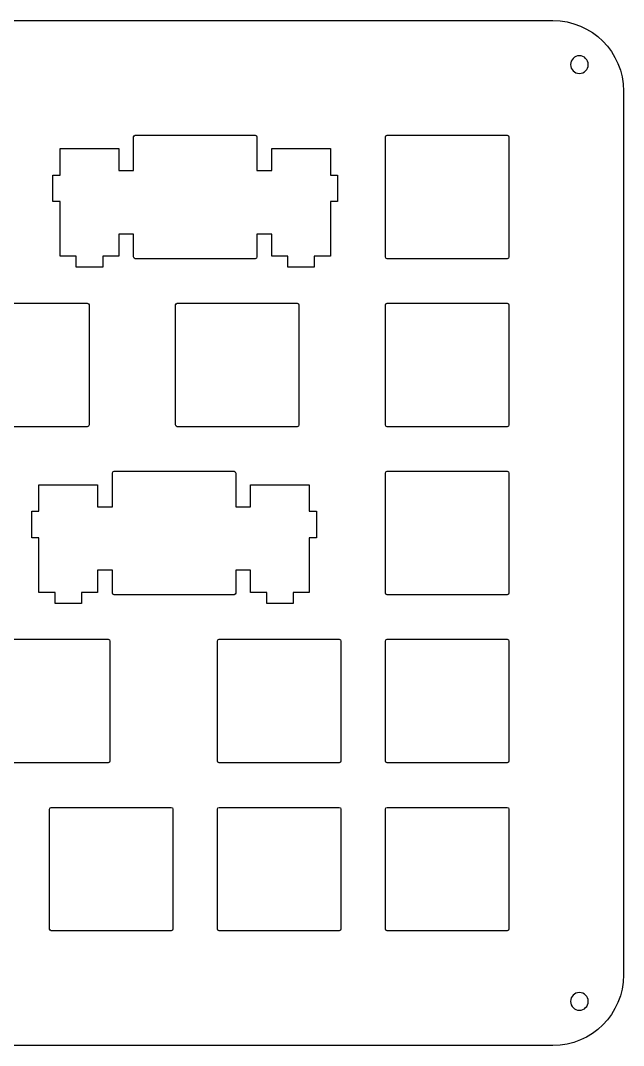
# Model space of a CAD drawing. Header units: inches. Extents: x 7 to 333, y 2 to 118.
# Drawn here: x 264.7 to 333.1, y 1.9 to 118.1 of the extents above; entities that cross this region are included whole.
import ezdxf

# ---------------------------------------------------------------- set-up
doc = ezdxf.new("R2010")
doc.units = ezdxf.units.IN
doc.header["$MEASUREMENT"] = 0

# ---------------------------------------------------------------- blocks, each defined once
blk = doc.blocks.new('block 413')
at = {"color": 7, "lineweight": 25}
blk.add_open_spline([(329.09, 113.07), (329.09, 112.52), (328.64, 112.07), (328.09, 112.07), (327.54, 112.07), (327.09, 112.52), (327.09, 113.07), (327.09, 113.62), (327.54, 114.07), (328.09, 114.07), (328.64, 114.07), (329.09, 113.62), (329.09, 113.07), (329.09, 113.07), (329.09, 113.07), (329.09, 113.07)], degree=3, knots=[0, 0, 0, 0, 1, 1, 1, 2, 2, 2, 3, 3, 3, 4, 4, 4, 5, 5, 5, 5], dxfattribs=at)
blk = doc.blocks.new('block 415')
at = {"color": 7, "lineweight": 25}
blk.add_open_spline([(329.09, 6.87), (329.09, 6.32), (328.64, 5.87), (328.09, 5.87), (327.54, 5.87), (327.09, 6.32), (327.09, 6.87), (327.09, 7.42), (327.54, 7.87), (328.09, 7.87), (328.64, 7.87), (329.09, 7.42), (329.09, 6.87), (329.09, 6.87), (329.09, 6.87), (329.09, 6.87)], degree=3, knots=[0, 0, 0, 0, 1, 1, 1, 2, 2, 2, 3, 3, 3, 4, 4, 4, 5, 5, 5, 5], dxfattribs=at)
blk = doc.blocks.new('block 450')
at = {"color": 7, "lineweight": 25}
blk.add_open_spline([(272.47, 72.22), (272.47, 72.11), (272.38, 72.02), (272.27, 72.02)], degree=3, dxfattribs=at)
blk = doc.blocks.new('block 451')
at = {"color": 7, "lineweight": 25}
blk.add_lwpolyline([(272.27, 72.02), (258.67, 72.02)], dxfattribs=at)
blk = doc.blocks.new('block 455')
at = {"color": 7, "lineweight": 25}
blk.add_lwpolyline([(258.67, 86.02), (272.27, 86.02)], dxfattribs=at)
blk = doc.blocks.new('block 456')
at = {"color": 7, "lineweight": 25}
blk.add_open_spline([(272.27, 86.02), (272.38, 86.02), (272.47, 85.93), (272.47, 85.82)], degree=3, dxfattribs=at)
blk = doc.blocks.new('block 457')
at = {"color": 7, "lineweight": 25}
blk.add_lwpolyline([(272.47, 85.82), (272.47, 72.22)], dxfattribs=at)
blk = doc.blocks.new('block 458')
at = {"color": 7, "lineweight": 25}
blk.add_lwpolyline([(296.08, 72.02), (282.48, 72.02)], dxfattribs=at)
blk = doc.blocks.new('block 459')
at = {"color": 7, "lineweight": 25}
blk.add_open_spline([(282.48, 72.02), (282.37, 72.02), (282.28, 72.11), (282.28, 72.22)], degree=3, dxfattribs=at)
blk = doc.blocks.new('block 460')
at = {"color": 7, "lineweight": 25}
blk.add_lwpolyline([(282.28, 72.22), (282.28, 85.82)], dxfattribs=at)
blk = doc.blocks.new('block 461')
at = {"color": 7, "lineweight": 25}
blk.add_open_spline([(282.28, 85.82), (282.28, 85.93), (282.37, 86.02), (282.48, 86.02)], degree=3, dxfattribs=at)
blk = doc.blocks.new('block 462')
at = {"color": 7, "lineweight": 25}
blk.add_lwpolyline([(282.48, 86.02), (296.08, 86.02)], dxfattribs=at)
blk = doc.blocks.new('block 463')
at = {"color": 7, "lineweight": 25}
blk.add_open_spline([(296.08, 86.02), (296.19, 86.02), (296.28, 85.93), (296.28, 85.82)], degree=3, dxfattribs=at)
blk = doc.blocks.new('block 464')
at = {"color": 7, "lineweight": 25}
blk.add_lwpolyline([(296.28, 85.82), (296.28, 72.22)], dxfattribs=at)
blk = doc.blocks.new('block 465')
at = {"color": 7, "lineweight": 25}
blk.add_open_spline([(296.28, 72.22), (296.28, 72.11), (296.19, 72.02), (296.08, 72.02)], degree=3, dxfattribs=at)
blk = doc.blocks.new('block 482')
at = {"color": 7, "lineweight": 25}
blk.add_lwpolyline([(269.2, 97.54), (268.37, 97.54)], dxfattribs=at)
blk = doc.blocks.new('block 483')
at = {"color": 7, "lineweight": 25}
blk.add_lwpolyline([(268.37, 97.54), (268.37, 100.55)], dxfattribs=at)
blk = doc.blocks.new('block 484')
at = {"color": 7, "lineweight": 25}
blk.add_lwpolyline([(268.37, 100.55), (269.2, 100.55)], dxfattribs=at)
blk = doc.blocks.new('block 485')
at = {"color": 7, "lineweight": 25}
blk.add_lwpolyline([(269.2, 100.55), (269.2, 103.55)], dxfattribs=at)
blk = doc.blocks.new('block 486')
at = {"color": 7, "lineweight": 25}
blk.add_lwpolyline([(269.2, 103.55), (275.84, 103.55)], dxfattribs=at)
blk = doc.blocks.new('block 487')
at = {"color": 7, "lineweight": 25}
blk.add_lwpolyline([(275.84, 103.55), (275.84, 101.05)], dxfattribs=at)
blk = doc.blocks.new('block 488')
at = {"color": 7, "lineweight": 25}
blk.add_lwpolyline([(275.84, 101.05), (277.52, 101.05)], dxfattribs=at)
blk = doc.blocks.new('block 489')
at = {"color": 7, "lineweight": 25}
blk.add_lwpolyline([(277.52, 101.05), (277.52, 104.87)], dxfattribs=at)
blk = doc.blocks.new('block 490')
at = {"color": 7, "lineweight": 25}
blk.add_open_spline([(277.52, 104.87), (277.52, 104.98), (277.61, 105.07), (277.72, 105.07)], degree=3, dxfattribs=at)
blk = doc.blocks.new('block 491')
at = {"color": 7, "lineweight": 25}
blk.add_lwpolyline([(277.72, 105.07), (291.32, 105.07)], dxfattribs=at)
blk = doc.blocks.new('block 492')
at = {"color": 7, "lineweight": 25}
blk.add_open_spline([(291.32, 105.07), (291.43, 105.07), (291.52, 104.98), (291.52, 104.87)], degree=3, dxfattribs=at)
blk = doc.blocks.new('block 493')
at = {"color": 7, "lineweight": 25}
blk.add_lwpolyline([(291.52, 104.87), (291.52, 101.05)], dxfattribs=at)
blk = doc.blocks.new('block 494')
at = {"color": 7, "lineweight": 25}
blk.add_lwpolyline([(291.52, 101.05), (293.2, 101.05)], dxfattribs=at)
blk = doc.blocks.new('block 495')
at = {"color": 7, "lineweight": 25}
blk.add_lwpolyline([(293.2, 101.05), (293.2, 103.55)], dxfattribs=at)
blk = doc.blocks.new('block 496')
at = {"color": 7, "lineweight": 25}
blk.add_lwpolyline([(293.2, 103.55), (299.85, 103.55)], dxfattribs=at)
blk = doc.blocks.new('block 497')
at = {"color": 7, "lineweight": 25}
blk.add_lwpolyline([(299.85, 103.55), (299.85, 100.55)], dxfattribs=at)
blk = doc.blocks.new('block 498')
at = {"color": 7, "lineweight": 25}
blk.add_lwpolyline([(299.85, 100.55), (300.67, 100.55)], dxfattribs=at)
blk = doc.blocks.new('block 499')
at = {"color": 7, "lineweight": 25}
blk.add_lwpolyline([(300.67, 100.55), (300.67, 97.54)], dxfattribs=at)
blk = doc.blocks.new('block 500')
at = {"color": 7, "lineweight": 25}
blk.add_lwpolyline([(300.67, 97.54), (299.85, 97.54)], dxfattribs=at)
blk = doc.blocks.new('block 501')
at = {"color": 7, "lineweight": 25}
blk.add_lwpolyline([(299.85, 97.54), (299.85, 91.34)], dxfattribs=at)
blk = doc.blocks.new('block 502')
at = {"color": 7, "lineweight": 25}
blk.add_lwpolyline([(299.85, 91.34), (298.02, 91.34)], dxfattribs=at)
blk = doc.blocks.new('block 503')
at = {"color": 7, "lineweight": 25}
blk.add_lwpolyline([(298.02, 91.34), (298.02, 90.09)], dxfattribs=at)
blk = doc.blocks.new('block 504')
at = {"color": 7, "lineweight": 25}
blk.add_lwpolyline([(298.02, 90.09), (295.02, 90.09)], dxfattribs=at)
blk = doc.blocks.new('block 505')
at = {"color": 7, "lineweight": 25}
blk.add_lwpolyline([(295.02, 90.09), (295.02, 91.34)], dxfattribs=at)
blk = doc.blocks.new('block 506')
at = {"color": 7, "lineweight": 25}
blk.add_lwpolyline([(295.02, 91.34), (293.2, 91.34)], dxfattribs=at)
blk = doc.blocks.new('block 507')
at = {"color": 7, "lineweight": 25}
blk.add_lwpolyline([(293.2, 91.34), (293.2, 93.84)], dxfattribs=at)
blk = doc.blocks.new('block 508')
at = {"color": 7, "lineweight": 25}
blk.add_lwpolyline([(293.2, 93.84), (291.52, 93.84)], dxfattribs=at)
blk = doc.blocks.new('block 509')
at = {"color": 7, "lineweight": 25}
blk.add_lwpolyline([(291.52, 93.84), (291.52, 91.27)], dxfattribs=at)
blk = doc.blocks.new('block 510')
at = {"color": 7, "lineweight": 25}
blk.add_open_spline([(291.52, 91.27), (291.52, 91.16), (291.43, 91.07), (291.32, 91.07)], degree=3, dxfattribs=at)
blk = doc.blocks.new('block 511')
at = {"color": 7, "lineweight": 25}
blk.add_lwpolyline([(291.32, 91.07), (277.72, 91.07)], dxfattribs=at)
blk = doc.blocks.new('block 512')
at = {"color": 7, "lineweight": 25}
blk.add_open_spline([(277.72, 91.07), (277.61, 91.07), (277.52, 91.16), (277.52, 91.27)], degree=3, dxfattribs=at)
blk = doc.blocks.new('block 513')
at = {"color": 7, "lineweight": 25}
blk.add_lwpolyline([(277.52, 91.27), (277.52, 93.84)], dxfattribs=at)
blk = doc.blocks.new('block 514')
at = {"color": 7, "lineweight": 25}
blk.add_lwpolyline([(277.52, 93.84), (275.84, 93.84)], dxfattribs=at)
blk = doc.blocks.new('block 515')
at = {"color": 7, "lineweight": 25}
blk.add_lwpolyline([(275.84, 93.84), (275.84, 91.34)], dxfattribs=at)
blk = doc.blocks.new('block 516')
at = {"color": 7, "lineweight": 25}
blk.add_lwpolyline([(275.84, 91.34), (274.02, 91.34)], dxfattribs=at)
blk = doc.blocks.new('block 517')
at = {"color": 7, "lineweight": 25}
blk.add_lwpolyline([(274.02, 91.34), (274.02, 90.09)], dxfattribs=at)
blk = doc.blocks.new('block 518')
at = {"color": 7, "lineweight": 25}
blk.add_lwpolyline([(274.02, 90.09), (271.02, 90.09)], dxfattribs=at)
blk = doc.blocks.new('block 519')
at = {"color": 7, "lineweight": 25}
blk.add_lwpolyline([(271.02, 90.09), (271.02, 91.34)], dxfattribs=at)
blk = doc.blocks.new('block 520')
at = {"color": 7, "lineweight": 25}
blk.add_lwpolyline([(271.02, 91.34), (269.2, 91.34)], dxfattribs=at)
blk = doc.blocks.new('block 521')
at = {"color": 7, "lineweight": 25}
blk.add_lwpolyline([(269.2, 91.34), (269.2, 97.54)], dxfattribs=at)
blk = doc.blocks.new('block 522')
at = {"color": 7, "lineweight": 25}
blk.add_lwpolyline([(292.62, 51.99), (292.62, 53.24)], dxfattribs=at)
blk = doc.blocks.new('block 523')
at = {"color": 7, "lineweight": 25}
blk.add_lwpolyline([(292.62, 53.24), (290.8, 53.24)], dxfattribs=at)
blk = doc.blocks.new('block 524')
at = {"color": 7, "lineweight": 25}
blk.add_lwpolyline([(290.8, 53.24), (290.8, 55.74)], dxfattribs=at)
blk = doc.blocks.new('block 525')
at = {"color": 7, "lineweight": 25}
blk.add_lwpolyline([(290.8, 55.74), (289.12, 55.74)], dxfattribs=at)
blk = doc.blocks.new('block 526')
at = {"color": 7, "lineweight": 25}
blk.add_lwpolyline([(289.12, 55.74), (289.12, 53.17)], dxfattribs=at)
blk = doc.blocks.new('block 527')
at = {"color": 7, "lineweight": 25}
blk.add_open_spline([(289.12, 53.17), (289.12, 53.06), (289.03, 52.97), (288.92, 52.97)], degree=3, dxfattribs=at)
blk = doc.blocks.new('block 528')
at = {"color": 7, "lineweight": 25}
blk.add_lwpolyline([(288.92, 52.97), (275.32, 52.97)], dxfattribs=at)
blk = doc.blocks.new('block 529')
at = {"color": 7, "lineweight": 25}
blk.add_open_spline([(275.32, 52.97), (275.21, 52.97), (275.12, 53.06), (275.12, 53.17)], degree=3, dxfattribs=at)
blk = doc.blocks.new('block 530')
at = {"color": 7, "lineweight": 25}
blk.add_lwpolyline([(275.12, 53.17), (275.12, 55.74)], dxfattribs=at)
blk = doc.blocks.new('block 531')
at = {"color": 7, "lineweight": 25}
blk.add_lwpolyline([(275.12, 55.74), (273.44, 55.74)], dxfattribs=at)
blk = doc.blocks.new('block 532')
at = {"color": 7, "lineweight": 25}
blk.add_lwpolyline([(273.44, 55.74), (273.44, 53.24)], dxfattribs=at)
blk = doc.blocks.new('block 533')
at = {"color": 7, "lineweight": 25}
blk.add_lwpolyline([(273.44, 53.24), (271.62, 53.24)], dxfattribs=at)
blk = doc.blocks.new('block 534')
at = {"color": 7, "lineweight": 25}
blk.add_lwpolyline([(271.62, 53.24), (271.62, 51.99)], dxfattribs=at)
blk = doc.blocks.new('block 535')
at = {"color": 7, "lineweight": 25}
blk.add_lwpolyline([(271.62, 51.99), (268.62, 51.99)], dxfattribs=at)
blk = doc.blocks.new('block 536')
at = {"color": 7, "lineweight": 25}
blk.add_lwpolyline([(268.62, 51.99), (268.62, 53.24)], dxfattribs=at)
blk = doc.blocks.new('block 537')
at = {"color": 7, "lineweight": 25}
blk.add_lwpolyline([(268.62, 53.24), (266.79, 53.24)], dxfattribs=at)
blk = doc.blocks.new('block 538')
at = {"color": 7, "lineweight": 25}
blk.add_lwpolyline([(266.79, 53.24), (266.79, 59.44)], dxfattribs=at)
blk = doc.blocks.new('block 539')
at = {"color": 7, "lineweight": 25}
blk.add_lwpolyline([(266.79, 59.44), (265.97, 59.44)], dxfattribs=at)
blk = doc.blocks.new('block 540')
at = {"color": 7, "lineweight": 25}
blk.add_lwpolyline([(265.97, 59.44), (265.97, 62.45)], dxfattribs=at)
blk = doc.blocks.new('block 541')
at = {"color": 7, "lineweight": 25}
blk.add_lwpolyline([(265.97, 62.45), (266.79, 62.45)], dxfattribs=at)
blk = doc.blocks.new('block 542')
at = {"color": 7, "lineweight": 25}
blk.add_lwpolyline([(266.79, 62.45), (266.79, 65.45)], dxfattribs=at)
blk = doc.blocks.new('block 543')
at = {"color": 7, "lineweight": 25}
blk.add_lwpolyline([(266.79, 65.45), (273.44, 65.45)], dxfattribs=at)
blk = doc.blocks.new('block 544')
at = {"color": 7, "lineweight": 25}
blk.add_lwpolyline([(273.44, 65.45), (273.44, 62.95)], dxfattribs=at)
blk = doc.blocks.new('block 545')
at = {"color": 7, "lineweight": 25}
blk.add_lwpolyline([(273.44, 62.95), (275.12, 62.95)], dxfattribs=at)
blk = doc.blocks.new('block 546')
at = {"color": 7, "lineweight": 25}
blk.add_lwpolyline([(275.12, 62.95), (275.12, 66.77)], dxfattribs=at)
blk = doc.blocks.new('block 547')
at = {"color": 7, "lineweight": 25}
blk.add_open_spline([(275.12, 66.77), (275.12, 66.88), (275.21, 66.97), (275.32, 66.97)], degree=3, dxfattribs=at)
blk = doc.blocks.new('block 548')
at = {"color": 7, "lineweight": 25}
blk.add_lwpolyline([(275.32, 66.97), (288.92, 66.97)], dxfattribs=at)
blk = doc.blocks.new('block 549')
at = {"color": 7, "lineweight": 25}
blk.add_open_spline([(288.92, 66.97), (289.03, 66.97), (289.12, 66.88), (289.12, 66.77)], degree=3, dxfattribs=at)
blk = doc.blocks.new('block 550')
at = {"color": 7, "lineweight": 25}
blk.add_lwpolyline([(289.12, 66.77), (289.12, 62.95)], dxfattribs=at)
blk = doc.blocks.new('block 551')
at = {"color": 7, "lineweight": 25}
blk.add_lwpolyline([(289.12, 62.95), (290.8, 62.95)], dxfattribs=at)
blk = doc.blocks.new('block 552')
at = {"color": 7, "lineweight": 25}
blk.add_lwpolyline([(290.8, 62.95), (290.8, 65.45)], dxfattribs=at)
blk = doc.blocks.new('block 553')
at = {"color": 7, "lineweight": 25}
blk.add_lwpolyline([(290.8, 65.45), (297.45, 65.45)], dxfattribs=at)
blk = doc.blocks.new('block 554')
at = {"color": 7, "lineweight": 25}
blk.add_lwpolyline([(297.45, 65.45), (297.45, 62.45)], dxfattribs=at)
blk = doc.blocks.new('block 555')
at = {"color": 7, "lineweight": 25}
blk.add_lwpolyline([(297.45, 62.45), (298.27, 62.45)], dxfattribs=at)
blk = doc.blocks.new('block 556')
at = {"color": 7, "lineweight": 25}
blk.add_lwpolyline([(298.27, 62.45), (298.27, 59.44)], dxfattribs=at)
blk = doc.blocks.new('block 557')
at = {"color": 7, "lineweight": 25}
blk.add_lwpolyline([(298.27, 59.44), (297.45, 59.44)], dxfattribs=at)
blk = doc.blocks.new('block 558')
at = {"color": 7, "lineweight": 25}
blk.add_lwpolyline([(297.45, 59.44), (297.45, 53.24)], dxfattribs=at)
blk = doc.blocks.new('block 559')
at = {"color": 7, "lineweight": 25}
blk.add_lwpolyline([(297.45, 53.24), (295.62, 53.24)], dxfattribs=at)
blk = doc.blocks.new('block 560')
at = {"color": 7, "lineweight": 25}
blk.add_lwpolyline([(295.62, 53.24), (295.62, 51.99)], dxfattribs=at)
blk = doc.blocks.new('block 561')
at = {"color": 7, "lineweight": 25}
blk.add_lwpolyline([(295.62, 51.99), (292.62, 51.99)], dxfattribs=at)
blk = doc.blocks.new('block 565')
at = {"color": 7, "lineweight": 25}
blk.add_lwpolyline([(261.05, 47.92), (274.65, 47.92)], dxfattribs=at)
blk = doc.blocks.new('block 566')
at = {"color": 7, "lineweight": 25}
blk.add_open_spline([(274.65, 47.92), (274.76, 47.92), (274.85, 47.83), (274.85, 47.72)], degree=3, dxfattribs=at)
blk = doc.blocks.new('block 567')
at = {"color": 7, "lineweight": 25}
blk.add_lwpolyline([(274.85, 47.72), (274.85, 34.12)], dxfattribs=at)
blk = doc.blocks.new('block 568')
at = {"color": 7, "lineweight": 25}
blk.add_open_spline([(274.85, 34.12), (274.85, 34.01), (274.76, 33.92), (274.65, 33.92)], degree=3, dxfattribs=at)
blk = doc.blocks.new('block 569')
at = {"color": 7, "lineweight": 25}
blk.add_lwpolyline([(274.65, 33.92), (261.05, 33.92)], dxfattribs=at)
blk = doc.blocks.new('block 594')
at = {"color": 7, "lineweight": 25}
blk.add_open_spline([(319.89, 105.07), (320, 105.07), (320.09, 104.98), (320.09, 104.87)], degree=3, dxfattribs=at)
blk = doc.blocks.new('block 595')
at = {"color": 7, "lineweight": 25}
blk.add_lwpolyline([(320.09, 104.87), (320.09, 91.27)], dxfattribs=at)
blk = doc.blocks.new('block 596')
at = {"color": 7, "lineweight": 25}
blk.add_open_spline([(320.09, 91.27), (320.09, 91.16), (320, 91.07), (319.89, 91.07)], degree=3, dxfattribs=at)
blk = doc.blocks.new('block 597')
at = {"color": 7, "lineweight": 25}
blk.add_lwpolyline([(319.89, 91.07), (306.29, 91.07)], dxfattribs=at)
blk = doc.blocks.new('block 598')
at = {"color": 7, "lineweight": 25}
blk.add_open_spline([(306.29, 91.07), (306.18, 91.07), (306.09, 91.16), (306.09, 91.27)], degree=3, dxfattribs=at)
blk = doc.blocks.new('block 599')
at = {"color": 7, "lineweight": 25}
blk.add_lwpolyline([(306.09, 91.27), (306.09, 104.87)], dxfattribs=at)
blk = doc.blocks.new('block 600')
at = {"color": 7, "lineweight": 25}
blk.add_open_spline([(306.09, 104.87), (306.09, 104.98), (306.18, 105.07), (306.29, 105.07)], degree=3, dxfattribs=at)
blk = doc.blocks.new('block 601')
at = {"color": 7, "lineweight": 25}
blk.add_lwpolyline([(306.29, 105.07), (319.89, 105.07)], dxfattribs=at)
blk = doc.blocks.new('block 610')
at = {"color": 7, "lineweight": 25}
blk.add_open_spline([(281.79, 28.87), (281.9, 28.87), (281.99, 28.78), (281.99, 28.67)], degree=3, dxfattribs=at)
blk = doc.blocks.new('block 611')
at = {"color": 7, "lineweight": 25}
blk.add_lwpolyline([(281.99, 28.67), (281.99, 15.07)], dxfattribs=at)
blk = doc.blocks.new('block 612')
at = {"color": 7, "lineweight": 25}
blk.add_open_spline([(281.99, 15.07), (281.99, 14.96), (281.9, 14.87), (281.79, 14.87)], degree=3, dxfattribs=at)
blk = doc.blocks.new('block 613')
at = {"color": 7, "lineweight": 25}
blk.add_lwpolyline([(281.79, 14.87), (268.19, 14.87)], dxfattribs=at)
blk = doc.blocks.new('block 614')
at = {"color": 7, "lineweight": 25}
blk.add_open_spline([(268.19, 14.87), (268.08, 14.87), (267.99, 14.96), (267.99, 15.07)], degree=3, dxfattribs=at)
blk = doc.blocks.new('block 615')
at = {"color": 7, "lineweight": 25}
blk.add_lwpolyline([(267.99, 15.07), (267.99, 28.67)], dxfattribs=at)
blk = doc.blocks.new('block 616')
at = {"color": 7, "lineweight": 25}
blk.add_open_spline([(267.99, 28.67), (267.99, 28.78), (268.08, 28.87), (268.19, 28.87)], degree=3, dxfattribs=at)
blk = doc.blocks.new('block 617')
at = {"color": 7, "lineweight": 25}
blk.add_lwpolyline([(268.19, 28.87), (281.79, 28.87)], dxfattribs=at)
blk = doc.blocks.new('block 626')
at = {"color": 7, "lineweight": 25}
blk.add_open_spline([(300.84, 47.92), (300.95, 47.92), (301.04, 47.83), (301.04, 47.72)], degree=3, dxfattribs=at)
blk = doc.blocks.new('block 627')
at = {"color": 7, "lineweight": 25}
blk.add_lwpolyline([(301.04, 47.72), (301.04, 34.12)], dxfattribs=at)
blk = doc.blocks.new('block 628')
at = {"color": 7, "lineweight": 25}
blk.add_open_spline([(301.04, 34.12), (301.04, 34.01), (300.95, 33.92), (300.84, 33.92)], degree=3, dxfattribs=at)
blk = doc.blocks.new('block 629')
at = {"color": 7, "lineweight": 25}
blk.add_lwpolyline([(300.84, 33.92), (287.24, 33.92)], dxfattribs=at)
blk = doc.blocks.new('block 630')
at = {"color": 7, "lineweight": 25}
blk.add_open_spline([(287.24, 33.92), (287.13, 33.92), (287.04, 34.01), (287.04, 34.12)], degree=3, dxfattribs=at)
blk = doc.blocks.new('block 631')
at = {"color": 7, "lineweight": 25}
blk.add_lwpolyline([(287.04, 34.12), (287.04, 47.72)], dxfattribs=at)
blk = doc.blocks.new('block 632')
at = {"color": 7, "lineweight": 25}
blk.add_open_spline([(287.04, 47.72), (287.04, 47.83), (287.13, 47.92), (287.24, 47.92)], degree=3, dxfattribs=at)
blk = doc.blocks.new('block 633')
at = {"color": 7, "lineweight": 25}
blk.add_lwpolyline([(287.24, 47.92), (300.84, 47.92)], dxfattribs=at)
blk = doc.blocks.new('block 634')
at = {"color": 7, "lineweight": 25}
blk.add_open_spline([(319.89, 86.02), (320, 86.02), (320.09, 85.93), (320.09, 85.82)], degree=3, dxfattribs=at)
blk = doc.blocks.new('block 635')
at = {"color": 7, "lineweight": 25}
blk.add_lwpolyline([(320.09, 85.82), (320.09, 72.22)], dxfattribs=at)
blk = doc.blocks.new('block 636')
at = {"color": 7, "lineweight": 25}
blk.add_open_spline([(320.09, 72.22), (320.09, 72.11), (320, 72.02), (319.89, 72.02)], degree=3, dxfattribs=at)
blk = doc.blocks.new('block 637')
at = {"color": 7, "lineweight": 25}
blk.add_lwpolyline([(319.89, 72.02), (306.29, 72.02)], dxfattribs=at)
blk = doc.blocks.new('block 638')
at = {"color": 7, "lineweight": 25}
blk.add_open_spline([(306.29, 72.02), (306.18, 72.02), (306.09, 72.11), (306.09, 72.22)], degree=3, dxfattribs=at)
blk = doc.blocks.new('block 639')
at = {"color": 7, "lineweight": 25}
blk.add_lwpolyline([(306.09, 72.22), (306.09, 85.82)], dxfattribs=at)
blk = doc.blocks.new('block 640')
at = {"color": 7, "lineweight": 25}
blk.add_open_spline([(306.09, 85.82), (306.09, 85.93), (306.18, 86.02), (306.29, 86.02)], degree=3, dxfattribs=at)
blk = doc.blocks.new('block 641')
at = {"color": 7, "lineweight": 25}
blk.add_lwpolyline([(306.29, 86.02), (319.89, 86.02)], dxfattribs=at)
blk = doc.blocks.new('block 642')
at = {"color": 7, "lineweight": 25}
blk.add_open_spline([(319.89, 47.92), (320, 47.92), (320.09, 47.83), (320.09, 47.72)], degree=3, dxfattribs=at)
blk = doc.blocks.new('block 643')
at = {"color": 7, "lineweight": 25}
blk.add_lwpolyline([(320.09, 47.72), (320.09, 34.12)], dxfattribs=at)
blk = doc.blocks.new('block 644')
at = {"color": 7, "lineweight": 25}
blk.add_open_spline([(320.09, 34.12), (320.09, 34.01), (320, 33.92), (319.89, 33.92)], degree=3, dxfattribs=at)
blk = doc.blocks.new('block 645')
at = {"color": 7, "lineweight": 25}
blk.add_lwpolyline([(319.89, 33.92), (306.29, 33.92)], dxfattribs=at)
blk = doc.blocks.new('block 646')
at = {"color": 7, "lineweight": 25}
blk.add_open_spline([(306.29, 33.92), (306.18, 33.92), (306.09, 34.01), (306.09, 34.12)], degree=3, dxfattribs=at)
blk = doc.blocks.new('block 647')
at = {"color": 7, "lineweight": 25}
blk.add_lwpolyline([(306.09, 34.12), (306.09, 47.72)], dxfattribs=at)
blk = doc.blocks.new('block 648')
at = {"color": 7, "lineweight": 25}
blk.add_open_spline([(306.09, 47.72), (306.09, 47.83), (306.18, 47.92), (306.29, 47.92)], degree=3, dxfattribs=at)
blk = doc.blocks.new('block 649')
at = {"color": 7, "lineweight": 25}
blk.add_lwpolyline([(306.29, 47.92), (319.89, 47.92)], dxfattribs=at)
blk = doc.blocks.new('block 650')
at = {"color": 7, "lineweight": 25}
blk.add_open_spline([(319.89, 28.87), (320, 28.87), (320.09, 28.78), (320.09, 28.67)], degree=3, dxfattribs=at)
blk = doc.blocks.new('block 651')
at = {"color": 7, "lineweight": 25}
blk.add_lwpolyline([(320.09, 28.67), (320.09, 15.07)], dxfattribs=at)
blk = doc.blocks.new('block 652')
at = {"color": 7, "lineweight": 25}
blk.add_open_spline([(320.09, 15.07), (320.09, 14.96), (320, 14.87), (319.89, 14.87)], degree=3, dxfattribs=at)
blk = doc.blocks.new('block 653')
at = {"color": 7, "lineweight": 25}
blk.add_lwpolyline([(319.89, 14.87), (306.29, 14.87)], dxfattribs=at)
blk = doc.blocks.new('block 654')
at = {"color": 7, "lineweight": 25}
blk.add_open_spline([(306.29, 14.87), (306.18, 14.87), (306.09, 14.96), (306.09, 15.07)], degree=3, dxfattribs=at)
blk = doc.blocks.new('block 655')
at = {"color": 7, "lineweight": 25}
blk.add_lwpolyline([(306.09, 15.07), (306.09, 28.67)], dxfattribs=at)
blk = doc.blocks.new('block 656')
at = {"color": 7, "lineweight": 25}
blk.add_open_spline([(306.09, 28.67), (306.09, 28.78), (306.18, 28.87), (306.29, 28.87)], degree=3, dxfattribs=at)
blk = doc.blocks.new('block 657')
at = {"color": 7, "lineweight": 25}
blk.add_lwpolyline([(306.29, 28.87), (319.89, 28.87)], dxfattribs=at)
blk = doc.blocks.new('block 658')
at = {"color": 7, "lineweight": 25}
blk.add_open_spline([(319.89, 66.97), (320, 66.97), (320.09, 66.88), (320.09, 66.77)], degree=3, dxfattribs=at)
blk = doc.blocks.new('block 659')
at = {"color": 7, "lineweight": 25}
blk.add_lwpolyline([(320.09, 66.77), (320.09, 53.17)], dxfattribs=at)
blk = doc.blocks.new('block 660')
at = {"color": 7, "lineweight": 25}
blk.add_open_spline([(320.09, 53.17), (320.09, 53.06), (320, 52.97), (319.89, 52.97)], degree=3, dxfattribs=at)
blk = doc.blocks.new('block 661')
at = {"color": 7, "lineweight": 25}
blk.add_lwpolyline([(319.89, 52.97), (306.29, 52.97)], dxfattribs=at)
blk = doc.blocks.new('block 662')
at = {"color": 7, "lineweight": 25}
blk.add_open_spline([(306.29, 52.97), (306.18, 52.97), (306.09, 53.06), (306.09, 53.17)], degree=3, dxfattribs=at)
blk = doc.blocks.new('block 663')
at = {"color": 7, "lineweight": 25}
blk.add_lwpolyline([(306.09, 53.17), (306.09, 66.77)], dxfattribs=at)
blk = doc.blocks.new('block 664')
at = {"color": 7, "lineweight": 25}
blk.add_open_spline([(306.09, 66.77), (306.09, 66.88), (306.18, 66.97), (306.29, 66.97)], degree=3, dxfattribs=at)
blk = doc.blocks.new('block 665')
at = {"color": 7, "lineweight": 25}
blk.add_lwpolyline([(306.29, 66.97), (319.89, 66.97)], dxfattribs=at)
blk = doc.blocks.new('block 674')
at = {"color": 7, "lineweight": 25}
blk.add_open_spline([(300.84, 28.87), (300.95, 28.87), (301.04, 28.78), (301.04, 28.67)], degree=3, dxfattribs=at)
blk = doc.blocks.new('block 675')
at = {"color": 7, "lineweight": 25}
blk.add_lwpolyline([(301.04, 28.67), (301.04, 15.07)], dxfattribs=at)
blk = doc.blocks.new('block 676')
at = {"color": 7, "lineweight": 25}
blk.add_open_spline([(301.04, 15.07), (301.04, 14.96), (300.95, 14.87), (300.84, 14.87)], degree=3, dxfattribs=at)
blk = doc.blocks.new('block 677')
at = {"color": 7, "lineweight": 25}
blk.add_lwpolyline([(300.84, 14.87), (287.24, 14.87)], dxfattribs=at)
blk = doc.blocks.new('block 678')
at = {"color": 7, "lineweight": 25}
blk.add_open_spline([(287.24, 14.87), (287.13, 14.87), (287.04, 14.96), (287.04, 15.07)], degree=3, dxfattribs=at)
blk = doc.blocks.new('block 679')
at = {"color": 7, "lineweight": 25}
blk.add_lwpolyline([(287.04, 15.07), (287.04, 28.67)], dxfattribs=at)
blk = doc.blocks.new('block 680')
at = {"color": 7, "lineweight": 25}
blk.add_open_spline([(287.04, 28.67), (287.04, 28.78), (287.13, 28.87), (287.24, 28.87)], degree=3, dxfattribs=at)
blk = doc.blocks.new('block 681')
at = {"color": 7, "lineweight": 25}
blk.add_lwpolyline([(287.24, 28.87), (300.84, 28.87)], dxfattribs=at)
blk = doc.blocks.new('block 682')
at = {"color": 7, "lineweight": 25}
blk.add_open_spline([(7.34, 9.87), (7.34, 5.45), (10.92, 1.87), (15.34, 1.87), (15.34, 1.87), (325.09, 1.87), (325.09, 1.87), (329.51, 1.87), (333.09, 5.45), (333.09, 9.87), (333.09, 9.87), (333.09, 110.07), (333.09, 110.07), (333.09, 114.49), (329.51, 118.07), (325.09, 118.07), (325.09, 118.07), (15.34, 118.07), (15.34, 118.07), (10.92, 118.07), (7.34, 114.49), (7.34, 110.07), (7.34, 110.07), (7.34, 9.87), (7.34, 9.87)], degree=3, knots=[0, 0, 0, 0, 1, 1, 1, 2, 2, 2, 3, 3, 3, 4, 4, 4, 5, 5, 5, 6, 6, 6, 7, 7, 7, 8, 8, 8, 8], dxfattribs=at)

msp = doc.modelspace()

# ---------------------------------------------------------------- block references
for name in ['block 682', 'block 413', 'block 490', 'block 489', 'block 491', 'block 492', 'block 493', 'block 600', 'block 599', 'block 601', 'block 594', 'block 595', 'block 485', 'block 486', 'block 487', 'block 495', 'block 496', 'block 497', 'block 483', 'block 484', 'block 488', 'block 494', 'block 498', 'block 499', 'block 482', 'block 521', 'block 500', 'block 501', 'block 514', 'block 515', 'block 513', 'block 508', 'block 509', 'block 507', 'block 520', 'block 519', 'block 516', 'block 517', 'block 512', 'block 511', 'block 510', 'block 506', 'block 505', 'block 502', 'block 503', 'block 598', 'block 597', 'block 596', 'block 518', 'block 504', 'block 455', 'block 456', 'block 461', 'block 462', 'block 463', 'block 640', 'block 641', 'block 634', 'block 457', 'block 460', 'block 464', 'block 639', 'block 635', 'block 450', 'block 459', 'block 465', 'block 638', 'block 636', 'block 451', 'block 458', 'block 637', 'block 547', 'block 546', 'block 548', 'block 549', 'block 550', 'block 664', 'block 663', 'block 665', 'block 658', 'block 659', 'block 542', 'block 543', 'block 544', 'block 552', 'block 553', 'block 554', 'block 545', 'block 551', 'block 540', 'block 541', 'block 555', 'block 556', 'block 539', 'block 538', 'block 557', 'block 558', 'block 531', 'block 532', 'block 530', 'block 525', 'block 526', 'block 524', 'block 537', 'block 536', 'block 533', 'block 534', 'block 529', 'block 528', 'block 527', 'block 523', 'block 522', 'block 559', 'block 560', 'block 662', 'block 661', 'block 660', 'block 535', 'block 561', 'block 565', 'block 566', 'block 567', 'block 632', 'block 631', 'block 633', 'block 626', 'block 627', 'block 648', 'block 647', 'block 649', 'block 642', 'block 643', 'block 569', 'block 568', 'block 630', 'block 629', 'block 628', 'block 646', 'block 645', 'block 644', 'block 616', 'block 615', 'block 617', 'block 610', 'block 611', 'block 680', 'block 679', 'block 681', 'block 674', 'block 675', 'block 656', 'block 655', 'block 657', 'block 650', 'block 651', 'block 614', 'block 613', 'block 612', 'block 678', 'block 677', 'block 676', 'block 654', 'block 653', 'block 652', 'block 415']:
    msp.add_blockref(name, (0, 0))

doc.saveas('drawing.dxf')
